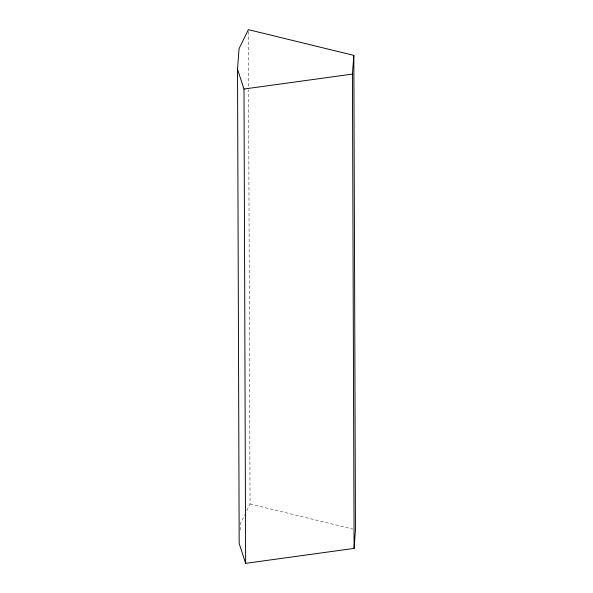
<?xml version="1.0" encoding="UTF-8"?>
<svg xmlns="http://www.w3.org/2000/svg" width="593" height="593" viewBox="0 0 593 593"><rect width="100%" height="100%" fill="white"/><g stroke="black" fill="none" stroke-linecap="round" stroke-linejoin="round"><path stroke-width="0.44" stroke-dasharray="2.96 2.22" d="M240.172 530.135L240.706 523.004L244.768 514.724M246.799 510.588L250.046 503.968L248.6 89.869M250.046 503.968L352.791 529.038M248.4 31.503L248.6 88.943"/><path stroke-width="0.89" d="M237.526 69.203L239.046 48.685L248.393 29.65L353.821 55.371L355.474 529.69L354.088 548.399L245.643 563.35L239.179 543.522L237.526 69.203L243.99 89.032L245.643 563.35M354.088 548.399L352.435 74.081L353.821 55.371M243.99 89.032L352.435 74.081"/></g></svg>
